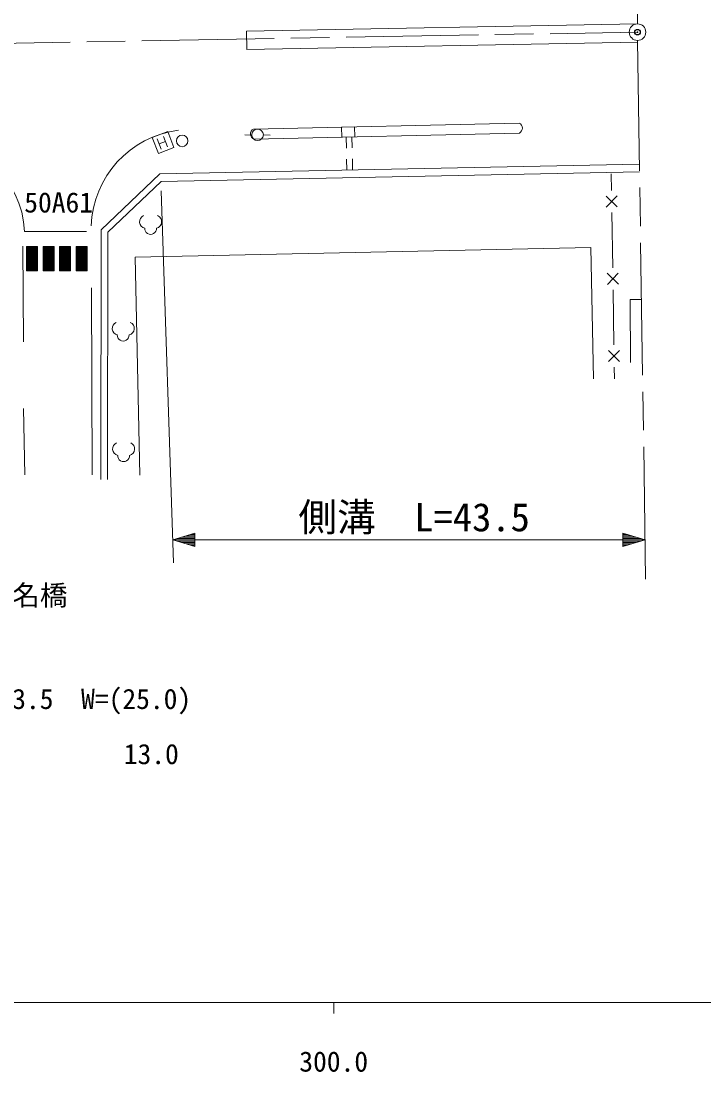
# Model space of a CAD drawing. Units: millimetres, scale not verified. Extents: x 40000 to 680000, y 20000 to 380000.
# Drawn here: x 339670 to 401550, y 198715 to 293940 of the extents above; entities that cross this region are included whole.
import ezdxf
from ezdxf.enums import TextEntityAlignment as Align

# ---------------------------------------------------------------- set-up
doc = ezdxf.new("R2010")
doc.units = ezdxf.units.MM
doc.header["$LTSCALE"] = 1000
doc.header["$PDMODE"] = 32
doc.header["$PDSIZE"] = 500
doc.linetypes.add('CHAIN', pattern=[18.5, 12, -1.5, 3.5, -1.5])
for name, color, linetype, lineweight in [('M-BGD', 7, 'Continuous', 13), ('M-BMK', 2, 'CHAIN', 13), ('M-BMK-SRVR', 3, 'Continuous', 13), ('M-STR-HTXT', 7, 'Continuous', 13), ('M-STR-STRC', 7, 'Continuous', 13), ('M-STR-STRD', 7, 'Continuous', 13), ('M-TTL-BAND', 7, 'Continuous', 13)]:
    doc.layers.add(name, color=color, linetype=linetype, lineweight=lineweight)
doc.layers.add('M-OTRS', color=6, linetype='Continuous')
doc.styles.add('ＭＳ ゴシック', font='')
doc.styles.get('ＭＳ ゴシック').set_extended_font_data('MS Gothic')

msp = doc.modelspace()

# ---------------------------------------------------------------- linework, layer by layer
at = {"layer": 'M-BGD'}
for p, q in [((368705, 284331), (369896, 284358)), ((368726, 283421), (368705, 284331)), ((369896, 284358), (369917, 283448)), ((360576, 283604), (359957, 283623)), ((362232, 283587), (361625, 283614)), ((369917, 283448), (368726, 283421)), ((369150, 282432), (369131, 283430)), ((369673, 282443), (369654, 283442)), ((352253, 280098), (395706, 280958)), ((369190, 280433), (369170, 281432)), ((369713, 280444), (369693, 281443)), ((346918, 275026), (352253, 280098)), ((352380, 279410), (395720, 280267)), ((393144, 280086), (393168, 278586)), ((347526, 274795), (352380, 279410)), ((393691, 277094), (392676, 278078)), ((393675, 278094), (392691, 277078)), ((393199, 276586), (393277, 271587)), ((339997, 274864), (345613, 274867)), ((346901, 252405), (346918, 275026)), ((347510, 252405), (347526, 274795)), ((339838, 273527), (339887, 264882)), ((340162, 273520), (340162, 271320)), ((341162, 273520), (340162, 273520)), ((341162, 271320), (341162, 273520)), ((341662, 273520), (341662, 271320)), ((342662, 273520), (341662, 273520)), ((342662, 271320), (342662, 273520)), ((343163, 273520), (343163, 271320)), ((344163, 273520), (343163, 273520)), ((344163, 271320), (344163, 273520)), ((344663, 273520), (344663, 271320)), ((345663, 273520), (344663, 273520)), ((345663, 271320), (345663, 273520)), ((350025, 272543), (391300, 273409)), ((391300, 273409), (391550, 261521)), ((350439, 252792), (350025, 272543)), ((340162, 271320), (341162, 271320)), ((341662, 271320), (342662, 271320)), ((343163, 271320), (344163, 271320)), ((344663, 271320), (345663, 271320)), ((393800, 270095), (392785, 271079)), ((393785, 271095), (392801, 270079)), ((346069, 269767), (346106, 252832)), ((393308, 269587), (393386, 264588)), ((394854, 268714), (395887, 268715)), ((394907, 262992), (394854, 268714)), ((393909, 263096), (392894, 264080)), ((393894, 264095), (392910, 263080)), ((393417, 262588), (393434, 261514)), ((339883, 258838), (340000, 252811))]:
    msp.add_line(p, q, dxfattribs=at)
for centre in [(361100, 283630), (354270, 283079)]:
    msp.add_circle(centre, 525, dxfattribs=at)
for centre, radius, start, end in [((355079, 275063), 9055, 97.19414, 177.95757), ((330882, 274352), 9130, 3.21347, 89.57966), ((351008, 275755), 599, 113.44836, 257.2818), ((351811, 275755), 599, 282.7182, 66.55164), ((351410, 275138), 534, 176.52859, 3.47141), ((348528, 266085), 599, 113.44836, 257.2818), ((349331, 266085), 599, 282.7182, 66.55164), ((348929, 265469), 534, 176.52859, 3.47141), ((348563, 255167), 599, 113.44836, 257.2818), ((349366, 255167), 599, 282.7182, 66.55164), ((348964, 254551), 534, 176.52859, 3.47141)]:
    msp.add_arc(centre, radius, start, end, dxfattribs=at)
at = {"layer": 'M-BMK'}
for p, q in [((395518, 293682), (394794, 342506)), ((295126, 291175), (395529, 292932)), ((396263, 243358), (395540, 292182))]:
    msp.add_line(p, q, dxfattribs=at)
at = {"layer": 'M-BMK-SRVR'}
msp.add_circle((395529, 292932), 750, dxfattribs=at)
at = {"layer": 'M-OTRS'}
msp.add_point((395529, 292932), dxfattribs=at)
at = {"layer": 'M-STR-HTXT'}
for p, q in [((352381, 278555), (353488, 244850)), ((353420, 246934), (355420, 247534)), ((353420, 246934), (355420, 246334)), ((353420, 246934), (355420, 246934)), ((355420, 247054), (353820, 247054)), ((355420, 246814), (353820, 246814)), ((354220, 247174), (355420, 247174)), ((354220, 246694), (355420, 246694)), ((355420, 247294), (354620, 247294)), ((355020, 247414), (355420, 247414)), ((355420, 246334), (355420, 247534)), ((355420, 246934), (394206, 246934)), ((396206, 246934), (394206, 247534)), ((394206, 247534), (394206, 246334)), ((394606, 247414), (394206, 247414)), ((394206, 247294), (395006, 247294)), ((395406, 247174), (394206, 247174)), ((394206, 247054), (395806, 247054)), ((396206, 246934), (394206, 246334)), ((396206, 246934), (394206, 246934)), ((394206, 246814), (395806, 246814)), ((395406, 246694), (394206, 246694)), ((355420, 246574), (354620, 246574)), ((355020, 246454), (355420, 246454)), ((394206, 246574), (395006, 246574)), ((394606, 246454), (394206, 246454))]:
    msp.add_line(p, q, dxfattribs=at)
at = {"layer": 'M-STR-STRC'}
for p, q in [((351556, 283401), (352960, 283937)), ((352960, 283937), (353518, 282476)), ((352113, 281941), (351556, 283401)), ((352019, 283278), (352382, 282325)), ((352201, 282802), (352754, 283013)), ((352572, 283489), (352936, 282537)), ((353518, 282476), (352113, 281941)), ((340162, 273343), (340333, 273522)), ((340162, 273199), (340470, 273520)), ((340162, 273054), (340608, 273520)), ((340162, 272910), (340747, 273520)), ((340162, 272765), (340885, 273520)), ((340162, 272621), (341024, 273520)), ((340162, 272476), (341162, 273520)), ((340162, 273488), (340193, 273520)), ((340162, 273409), (341162, 272451)), ((340162, 272332), (341162, 273375)), ((340191, 273520), (341162, 272589)), ((340333, 273522), (341162, 272728)), ((340480, 273520), (341162, 272866)), ((340625, 273520), (341162, 273005)), ((340770, 273520), (341162, 273143)), ((340914, 273520), (341162, 273282)), ((341059, 273520), (341162, 273420)), ((341662, 273343), (341834, 273522)), ((341662, 273199), (341970, 273520)), ((341662, 273054), (342108, 273520)), ((341662, 272910), (342247, 273520)), ((341662, 272765), (342385, 273520)), ((341662, 272621), (342524, 273520)), ((341662, 272476), (342662, 273520)), ((341662, 273488), (341693, 273520)), ((341662, 273409), (342662, 272451)), ((341662, 272332), (342662, 273375)), ((341692, 273520), (342662, 272589)), ((341834, 273522), (342662, 272728)), ((341981, 273520), (342662, 272866)), ((342125, 273520), (342662, 273005)), ((342270, 273520), (342662, 273143)), ((342414, 273520), (342662, 273282)), ((342559, 273520), (342662, 273420)), ((343163, 273343), (343334, 273522)), ((343163, 273199), (343470, 273520)), ((343163, 273054), (343609, 273520)), ((343163, 272910), (343747, 273520)), ((343163, 272765), (343886, 273520)), ((343163, 272621), (344024, 273520)), ((343163, 272476), (344163, 273520)), ((343163, 273488), (343193, 273520)), ((343163, 273409), (344163, 272451)), ((343163, 272332), (344163, 273375)), ((343192, 273520), (344163, 272589)), ((343334, 273522), (344163, 272728)), ((343481, 273520), (344163, 272866)), ((343625, 273520), (344163, 273005)), ((343770, 273520), (344163, 273143)), ((343914, 273520), (344163, 273282)), ((344059, 273520), (344163, 273420)), ((344663, 273196), (344973, 273520)), ((344663, 273052), (345111, 273520)), ((344663, 272907), (345250, 273520)), ((344663, 272763), (345388, 273520)), ((344663, 272618), (345527, 273520)), ((344663, 273341), (344834, 273520)), ((344663, 273486), (344696, 273520)), ((344663, 272474), (345663, 273517)), ((344663, 273407), (345663, 272448)), ((344663, 272329), (345663, 273373)), ((344690, 273520), (345663, 272587)), ((344834, 273520), (345663, 272725)), ((344979, 273520), (345663, 272864)), ((345123, 273520), (345663, 273002)), ((345268, 273520), (345663, 273141)), ((345412, 273520), (345663, 273279)), ((345557, 273520), (345663, 273418)), ((340162, 273270), (341162, 272312)), ((340162, 272187), (341162, 273231)), ((340162, 273132), (341162, 272174)), ((340162, 272043), (341162, 273086)), ((340162, 272993), (341162, 272035)), ((340162, 271898), (341162, 272942)), ((340162, 272855), (341162, 271897)), ((340162, 271754), (341162, 272797)), ((340162, 272716), (341162, 271758)), ((340162, 271609), (341162, 272652)), ((340162, 272578), (341162, 271620)), ((340162, 271465), (341162, 272508)), ((340162, 272439), (341162, 271481)), ((340162, 271320), (341162, 272363)), ((341662, 273270), (342662, 272312)), ((341662, 272187), (342662, 273231)), ((341662, 273132), (342662, 272174)), ((341662, 272043), (342662, 273086)), ((341662, 272993), (342662, 272035)), ((341662, 271898), (342662, 272942)), ((341662, 272855), (342662, 271897)), ((341662, 271754), (342662, 272797)), ((341662, 272716), (342662, 271758)), ((341662, 271609), (342662, 272652)), ((341662, 272578), (342662, 271620)), ((341662, 271465), (342662, 272508)), ((341662, 272439), (342662, 271481)), ((341662, 271320), (342662, 272363)), ((343163, 273270), (344163, 272312)), ((343163, 272187), (344163, 273231)), ((343163, 273132), (344163, 272174)), ((343163, 272043), (344163, 273086)), ((343163, 272993), (344163, 272035)), ((343163, 271898), (344163, 272942)), ((343163, 272855), (344163, 271897)), ((343163, 271754), (344163, 272797)), ((343163, 272716), (344163, 271758)), ((343163, 271609), (344163, 272652)), ((343163, 272578), (344163, 271620)), ((343163, 271465), (344163, 272508)), ((343163, 272439), (344163, 271481)), ((343163, 271320), (344163, 272363)), ((344663, 273268), (345663, 272310)), ((344663, 272185), (345663, 273228)), ((344663, 273130), (345663, 272171)), ((344663, 272040), (345663, 273084)), ((344663, 272991), (345663, 272033)), ((344663, 271896), (345663, 272939)), ((344663, 272853), (345663, 271894)), ((344663, 271751), (345663, 272795)), ((344663, 272714), (345663, 271756)), ((344663, 271607), (345663, 272650)), ((344663, 272576), (345663, 271617)), ((344663, 271462), (345663, 272506)), ((344663, 272437), (345663, 271479)), ((344665, 271320), (345663, 272361)), ((340162, 272301), (341162, 271343)), ((340162, 272162), (341042, 271320)), ((340162, 272024), (340897, 271320)), ((340162, 271885), (340753, 271320)), ((340162, 271747), (340608, 271320)), ((340162, 271608), (340464, 271320)), ((340162, 271470), (340319, 271320)), ((340300, 271320), (341162, 272219)), ((340439, 271320), (341162, 272074)), ((340577, 271320), (341162, 271930)), ((340716, 271320), (341162, 271785)), ((340854, 271320), (341162, 271641)), ((340993, 271320), (341162, 271496)), ((341662, 272301), (342662, 271343)), ((341662, 272162), (342542, 271320)), ((341662, 272024), (342397, 271320)), ((341662, 271885), (342253, 271320)), ((341662, 271747), (342108, 271320)), ((341662, 271608), (341964, 271320)), ((341662, 271470), (341819, 271320)), ((341801, 271320), (342662, 272219)), ((341939, 271320), (342662, 272074)), ((342078, 271320), (342662, 271930)), ((342216, 271320), (342662, 271785)), ((342355, 271320), (342662, 271641)), ((342493, 271320), (342662, 271496)), ((343163, 272301), (344163, 271343)), ((343163, 272162), (344042, 271320)), ((343163, 272024), (343897, 271320)), ((343163, 271885), (343753, 271320)), ((343163, 271747), (343608, 271320)), ((343163, 271608), (343464, 271320)), ((343163, 271470), (343319, 271320)), ((343301, 271320), (344163, 272219)), ((343439, 271320), (344163, 272074)), ((343578, 271320), (344163, 271930)), ((343716, 271320), (344163, 271785)), ((343855, 271320), (344163, 271641)), ((343993, 271320), (344163, 271496)), ((344663, 272299), (345663, 271340)), ((344663, 272160), (345540, 271320)), ((344663, 272022), (345395, 271320)), ((344663, 271883), (345251, 271320)), ((344663, 271745), (345106, 271320)), ((344663, 271606), (344962, 271320)), ((344663, 271467), (344817, 271320)), ((344803, 271320), (345663, 272217)), ((344942, 271320), (345663, 272072)), ((345080, 271320), (345663, 271928)), ((345219, 271320), (345663, 271783)), ((345357, 271320), (345663, 271638)), ((345496, 271320), (345663, 271494)), ((340162, 271331), (340175, 271320)), ((341131, 271320), (341162, 271352)), ((341662, 271331), (341675, 271320)), ((342632, 271320), (342662, 271352)), ((343163, 271331), (343175, 271320)), ((344132, 271320), (344163, 271352)), ((344663, 271329), (344673, 271320)), ((345634, 271320), (345663, 271349))]:
    msp.add_line(p, q, dxfattribs=at)
at = {"layer": 'M-STR-STRD'}
for p, q in [((395518, 293682), (360100, 293015)), ((360100, 293015), (360131, 291371)), ((395549, 292038), (360131, 291371)), ((360736, 284150), (384800, 284695)), ((360757, 283241), (384821, 283786))]:
    msp.add_line(p, q, dxfattribs=at)
for centre, radius, start, end in [((360955, 283700), 500, 115.86233, 246.73073), ((384594, 284235), 504, 296.78111, 65.81195)]:
    msp.add_arc(centre, radius, start, end, dxfattribs=at)
at = {"layer": 'M-TTL-BAND'}
for p, q in [((40000, 205000), (579000, 205000)), ((368000, 205000), (368000, 204000))]:
    msp.add_line(p, q, dxfattribs=at)

# ---------------------------------------------------------------- texts
at = {"layer": 'M-BMK-SRVR', "style": 'ＭＳ ゴシック'}
msp.add_text('50A61', height=1833, dxfattribs=at).set_placement((339962, 276037), align=Align.BOTTOM_LEFT)
at = {"layer": 'M-STR-HTXT', "style": 'ＭＳ ゴシック'}
for s, height, p in [('側溝\u3000L=43.5', 2566, (364802, 246934)), ('橋\u3000\u3000\u3000名\u3000無名橋', 1833, (321375, 240442)), ('橋長\u3000幅員\u3000L=3.5\u3000W=(25.0)', 1833, (321375, 231052)), ('13.0', 1833, (348979, 226057))]:
    msp.add_text(s, height=height, dxfattribs=at).set_placement(p, align=Align.BOTTOM_LEFT)
at = {"layer": 'M-TTL-BAND', "style": 'ＭＳ ゴシック'}
msp.add_text('300.0', height=1833, dxfattribs=at).set_placement((368000, 198195), align=Align.BOTTOM_CENTER)

doc.saveas('drawing.dxf')
